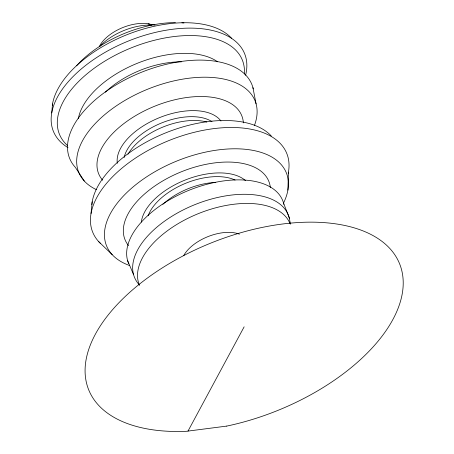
<?xml version="1.0" encoding="UTF-8"?>
<svg xmlns="http://www.w3.org/2000/svg" width="454" height="454" viewBox="0 0 454 454"><rect width="100%" height="100%" fill="white"/><g stroke="black" fill="none" stroke-linecap="round" stroke-linejoin="round"><path stroke-width="0.68" d="M287.887 190.141L288.438 172.111M51.739 112.91L52.516 103.977M91.027 213.533L92.196 201.78M188.001 431.09L244.144 326.823M148.163 23.818L155.035 25.186M98.813 241.744L112.2 254.654M84.285 181.015L75.375 167.39A98.325 52.829 -22.1 0 1 135.837 74.638A98.325 52.829 -22.1 0 1 253.247 88.882M127.557 260.448L133.567 274.636M283.574 203.159L289.147 217.506L290.492 224.174M252.923 87.605L256.073 103.818M52.289 105.419A98.876 53.129 -22.1 0 1 130.377 33.386A98.876 53.129 -22.1 0 1 231.574 38.227M68.026 147.652A103.183 55.439 -22.1 0 1 127.92 41.223A103.183 55.439 -22.1 0 1 245.574 75.302M67.561 145.564A98.688 53.027 -22.1 0 1 131.127 47.908A98.688 53.027 -22.1 0 1 244.354 74.013M78.366 118.59A79.405 42.665 -22.1 0 1 136.972 63.429A79.405 42.665 -22.1 0 1 217.619 61.812M96.486 189.687A95.136 51.115 -22.1 0 1 147.681 89.2A95.136 51.115 -22.1 0 1 254.388 125.593M102.678 180.255A77.22 41.49 -22.1 0 1 154.388 106.338A77.22 41.49 -22.1 0 1 243.372 122.886M117.325 163.315A56.449 30.333 -22.1 0 1 159.093 117.802A56.449 30.333 -22.1 0 1 220.967 121.042M124.135 157.549A50.479 27.121 -22.1 0 1 161.227 123.102A50.479 27.121 -22.1 0 1 211.99 121.678M91.799 204.658A98.91 53.146 -22.1 0 1 168.933 131.598A98.91 53.146 -22.1 0 1 271.31 136.007M100.629 243.577A104.715 56.262 -22.1 0 1 173.553 138.748A104.715 56.262 -22.1 0 1 288.205 173.349M129.492 265.488A97.014 52.125 -22.1 0 1 123.346 196.094A97.014 52.125 -22.1 0 1 239.774 148.889A97.014 52.125 -22.1 0 1 283.529 203.034M128.601 245.659A77.594 41.694 -22.1 0 1 180.8 172.004A77.594 41.694 -22.1 0 1 270.351 187.587M141.325 222.125A58.225 31.281 -22.1 0 1 185.323 179.977A58.225 31.281 -22.1 0 1 245.529 180.641M128.703 263.683A83.218 44.713 -22.1 0 1 191.753 189.187A83.218 44.713 -22.1 0 1 283.886 204.419M139.299 284.84A82.986 44.588 -22.1 0 1 190.481 206.491A82.986 44.588 -22.1 0 1 289.459 218.76M139.526 285.339A81.34 43.703 -22.1 0 1 197.74 213.874A81.34 43.703 -22.1 0 1 290.032 223.635M99.261 46.722A33.414 17.956 -22.1 0 1 149.61 24.096M148.152 215.763A52.255 28.08 -22.1 0 1 185.459 183.365A52.255 28.08 -22.1 0 1 235.07 180.051M76.539 65.813A84.291 45.286 -22.1 0 1 175.42 22.604M181.884 22.819A84.291 45.286 -22.1 0 1 183.966 22.984M127.983 154.241A51.87 27.87 -22.1 0 1 206.865 122.047M183.751 255.5A34.969 18.79 -22.1 0 1 239.411 234.168M99.352 46.802A43.556 23.404 -22.1 0 1 151.857 25.084M105.351 92.207A67.578 36.309 -22.1 0 1 181.333 61.863M162.861 204.345A50.672 27.229 -22.1 0 1 215.763 182.389M226.711 426.096L186.384 431.3A167.742 90.13 -22.1 0 1 134.231 288.426A167.742 90.13 -22.1 0 1 394.815 254.796A167.742 90.13 -22.1 0 1 226.711 426.096"/></g></svg>
